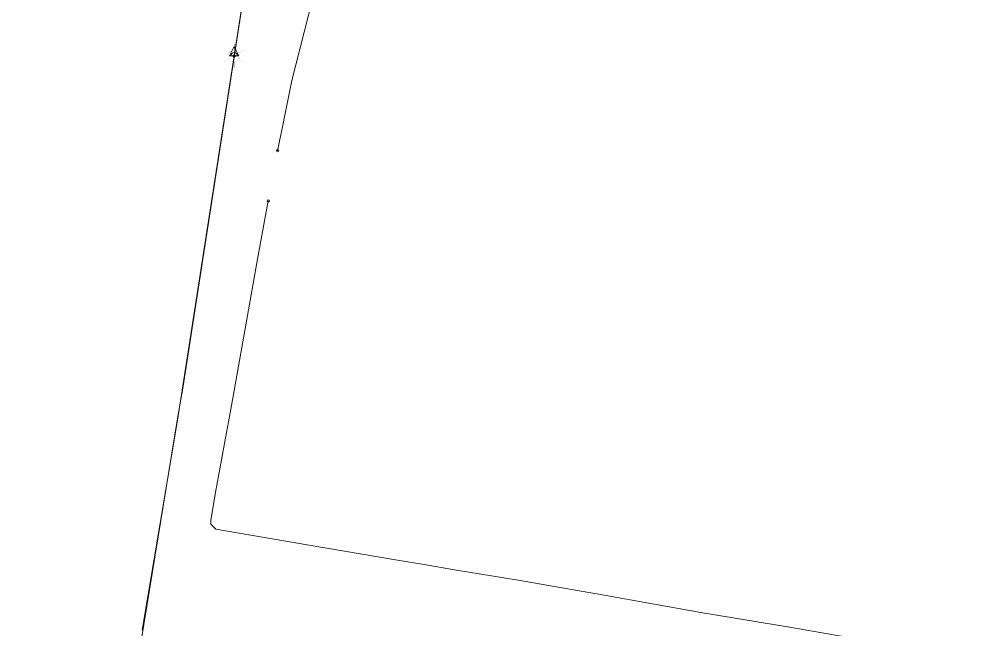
# Model space of a CAD drawing. Header units: metres. Extents: x 170451 to 171053, y 369610 to 370017.
# Drawn here: x 170554.1 to 170701.8, y 369712 to 369807.5 of the extents above; entities that cross this region are included whole.
import ezdxf

# ---------------------------------------------------------------- set-up
doc = ezdxf.new("R2010")
doc.units = ezdxf.units.M
for name, color, linetype, lineweight in [('B-OI-KL-ET_LS_AANSLUITPUNT-S', 7, 'Continuous', 18), ('B-OI-KL-ET_LS_DISTRIBUTIE_400 V_4x150Al-G', 14, 'Continuous', 18), ('B-OI-KL-ET_LS_DISTRIBUTIE_400 V_4x95Al-G', 14, 'Continuous', 18), ('B-OI-KL-ET_LS_MOF-S', 14, 'Continuous', 18), ('B-OI-KL-ET_MS_DISTRIBUTIE_10 kV_OVERIG-G', 12, 'Continuous', 18), ('B-OI-KL-ET_OV_AANSLUITPUNT-S', 7, 'Continuous', 18), ('B-OI-KL-ET_OV_DISTRIBUTIE_400 V_4x6Cu-G', 14, 'Continuous', 18)]:
    doc.layers.add(name, color=color, linetype=linetype, lineweight=lineweight)

# ---------------------------------------------------------------- blocks, each defined once
blk = doc.blocks.new('B-SKL-ET_MOF_VERBINDING-SO')
blk.add_circle((0, 0), 0.188)
blk = doc.blocks.new('B-SKL-ET_AANSLUITPUNT_OV-SO')
at = {"const_width": 0.01, "flags": 128}
for points in [[(0, 1.9), (0, 0.86)], [(-1.64, 0.95), (-0.75, 0.43)], [(1.64, 0.95), (0.75, 0.43)], [(-1.64, -0.95), (-0.75, -0.43)], [(0, -1.9), (0, -0.86)], [(1.64, -0.95), (0.75, -0.43)]]:
    blk.add_lwpolyline(points, dxfattribs=at)
at = {"const_width": 0.01}
blk.add_lwpolyline([(0, 0.86, 1), (0, -0.86, 1)], format="xyb", close=True, dxfattribs=at)
blk = doc.blocks.new('B-SKL-ET_AANSLUITPUNT-SO')
at = {"color": 0, "linetype": 'Continuous'}
blk.add_lwpolyline([(0.75, 0), (0, 1.5), (-0.75, 0)], close=True, dxfattribs=at)
blk.add_arc((0, 0), 0.526, 0, 180, dxfattribs=at)

msp = doc.modelspace()

# ---------------------------------------------------------------- linework, layer by layer
at = {"layer": 'B-OI-KL-ET_LS_DISTRIBUTIE_400 V_4x150Al-G', "color": 16, "true_color": 0x800000}
for points in [[(170594.579, 369786.878, 0), (170595.414, 369790.867, 0), (170596.814, 369797.857, 0), (170600.064, 369810.61, 0), (170602.928, 369819.263, 0), (170606.465, 369828.795, 0), (170607.724, 369831.473, 0), (170610.818, 369837.27, 0), (170611.254, 369838.044, 0), (170614.258, 369843.739, 0), (170617.573, 369849.646, 0), (170623.753, 369858.63, 0), (170628.709, 369864.742, 0), (170635.4, 369872.35, 0), (170641.826, 369878.522, 0), (170647.953, 369884.264, 0), (170649.614, 369885.889, 0), (170656.556, 369891.003, 0), (170661.985, 369894.427, 0), (170665.235, 369896.496, 0), (170671.769, 369899.981, 0), (170675.91, 369902.008, 0), (170687.083, 369907.54, 0), (170690.519, 369909.033, 0)], [(170700.375, 369692.437, 0), (170700.462, 369693.213, 0), (170700.609, 369695.041, 0), (170701.337, 369702.495, 0), (170701.763, 369707.085, 0), (170701.22, 369707.847, 0), (170698.271, 369708.276, 0), (170687.296, 369710.107, 0), (170675.059, 369712.27, 0), (170660.833, 369714.587, 0), (170645.715, 369717.315, 0), (170632.228, 369719.632, 0), (170622.254, 369721.286, 0), (170617.507, 369722.086, 0), (170613.016, 369722.815, 0), (170599.228, 369725.199, 0), (170584.89, 369727.623, 0), (170584.101, 369728.436, 0), (170584.133, 369729.014, 0), (170584.807, 369733.14, 0), (170587.338, 369747.017, 0), (170589.115, 369756.987, 0), (170591.317, 369769.329, 0), (170593.119, 369779.025, 0)]]:
    msp.add_polyline3d(points, dxfattribs=at)
at = {"layer": 'B-OI-KL-ET_LS_DISTRIBUTIE_400 V_4x95Al-G', "color": 16, "true_color": 0x800000}
for points in [[(170554.06, 369989.81, 0), (170554.098, 369989.676, 0), (170554.345, 369988.797, 0), (170554.592, 369987.918, 0), (170556.162, 369982.334, 0), (170592.038, 369854.737, 0), (170592.3527, 369853.6146, 0), (170592.6071, 369852.4771, 0), (170592.8626, 369851.3347, 0), (170593.0566, 369850.1804, 0), (170593.2512, 369849.0226, 0), (170593.3834, 369847.8562, 0), (170593.5157, 369846.6881, 0), (170593.5851, 369845.5146, 0), (170593.6544, 369844.3411, 0), (170593.6606, 369843.1656, 0), (170593.6667, 369841.9918, 0), (170593.6099, 369840.8195, 0), (170593.5532, 369839.6505, 0), (170593.434, 369838.4863, 0), (170593.3153, 369837.3272, 0), (170593.135, 369836.176, 0), (170587.769, 369801.722, 0)], [(170587.769, 369801.722, 0), (170578.89, 369744.715, 0), (170573.372, 369711.83, 0)]]:
    msp.add_polyline3d(points, dxfattribs=at)
at = {"layer": 'B-OI-KL-ET_MS_DISTRIBUTIE_10 kV_OVERIG-G', "color": 14, "true_color": 0xa60000}
msp.add_polyline3d([(170573.235, 369710.17, 0), (170578.865, 369744.67, 0), (170579.805, 369750.03, 0), (170593.366, 369837.617, 0)], dxfattribs=at)
at = {"layer": 'B-OI-KL-ET_OV_DISTRIBUTIE_400 V_4x6Cu-G', "color": 16, "true_color": 0x800000}
msp.add_polyline3d([(170593.135, 369836.176, 0), (170587.769, 369801.722, 0), (170578.89, 369744.715, 0), (170573.372, 369711.83, 0)], dxfattribs=at)

# ---------------------------------------------------------------- block references
at = {"layer": 'B-OI-KL-ET_LS_AANSLUITPUNT-S'}
msp.add_blockref('B-SKL-ET_AANSLUITPUNT-SO', (170587.769, 369801.722), dxfattribs=at)
at = {"layer": 'B-OI-KL-ET_LS_MOF-S'}
for p in [(170587.769, 369801.722), (170594.579, 369786.878), (170593.119, 369779.025)]:
    msp.add_blockref('B-SKL-ET_MOF_VERBINDING-SO', p, dxfattribs=at)
at = {"layer": 'B-OI-KL-ET_OV_AANSLUITPUNT-S'}
msp.add_blockref('B-SKL-ET_AANSLUITPUNT_OV-SO', (170587.769, 369801.722), dxfattribs=at)

doc.saveas('drawing.dxf')
